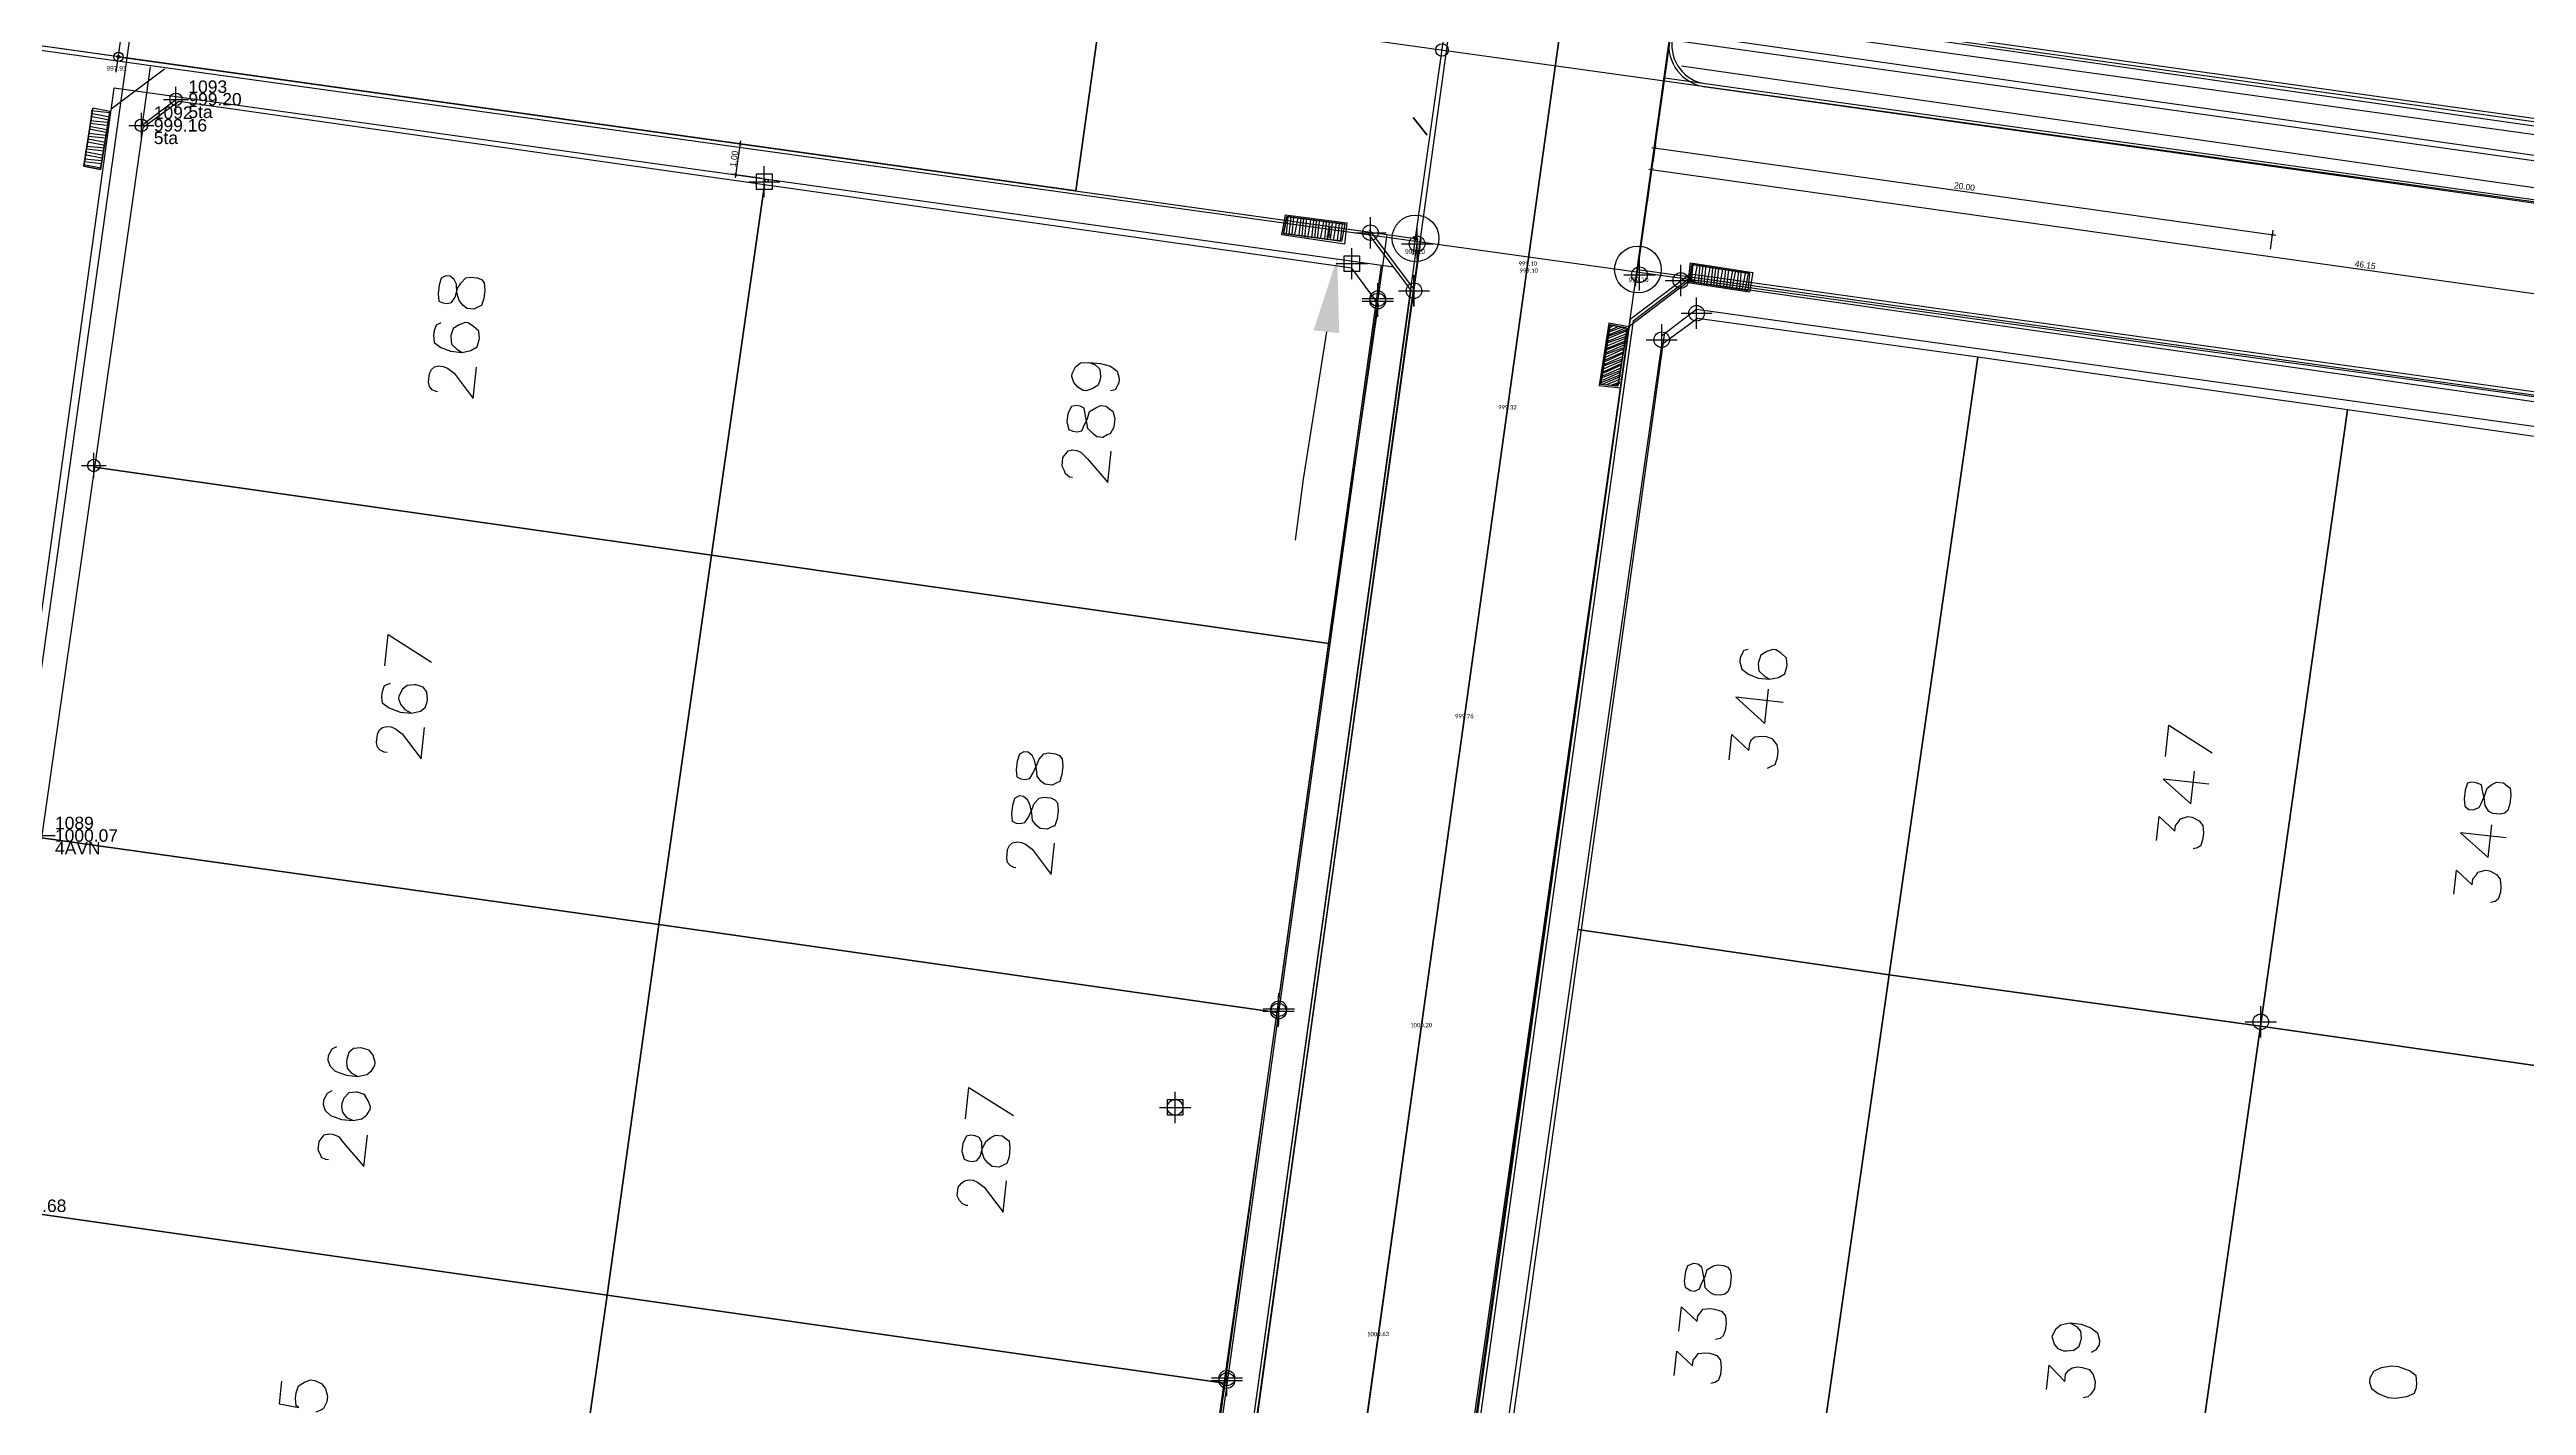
# Model space of a CAD drawing. Header units: metres. Extents: x -977055 to 805873, y -1033982 to 242021.
# Drawn here: x 1009.3 to 1088.8, y 980.5 to 1024 of the extents above; entities that cross this region are included whole.
import ezdxf

# ---------------------------------------------------------------- set-up
doc = ezdxf.new("R2010")
doc.units = ezdxf.units.M
doc.header["$PDMODE"] = 32
doc.header["$PDSIZE"] = 1.5
for name, color, linetype in [('12-CONDICIONES EXISTENTES', 2, 'Continuous'), ('5ta avenida', 10, 'Continuous'), ('C-ROAD', 7, 'Continuous'), ('C-ROAD-CNTR-N', 92, 'Continuous'), ('C-ROAD-PROF-TEXT', 11, 'Continuous'), ('NIVEL BORDILLO', 6, 'Continuous'), ('PUNTOS V', 4, 'Continuous'), ('V-NODE', 1, 'Continuous')]:
    doc.layers.add(name, color=color, linetype=linetype)
for name, color, linetype, true_color in [('PDF2_area escolar', 7, 'Continuous', 0x989898), ('PDF_Geometry', 7, 'Continuous', 0x797979), ('PDF_Solid Fills', 7, 'Continuous', 0x797979)]:
    doc.layers.add(name, color=color, linetype=linetype, true_color=true_color)
doc.layers.get('PDF2_area escolar').off()
doc.styles.add('CITY2', font='stylu.ttf', dxfattribs={"height": 0.2})
doc.styles.add('MtXpl_Calibri', font='calibri.ttf')
doc.styles.get("Standard").update_dxf_attribs({"font": 'arial.ttf'})
doc.dimstyles.new('COTAS2', dxfattribs={"dimtxt": 0.02, "dimasz": 0.1, "dimexe": 0.15, "dimexo": 0.08, "dimgap": 0.05, "dimtad": 1, "dimzin": 0, "dimdsep": 46, "dimtxsty": 'CITY2', "dimblk": 'ARCHTICK', "dimcen": 1, "dimdle": 0.1, "dimclrd": 1, "dimclre": 1, "dimclrt": 2, "dimadec": 0, "dimazin": 0, "dimtfac": 1, "dimtofl": 0, "dimtmove": 0, "dimatfit": 3, "dimldrblk": 'ARCHTICK', "dimfxl": 0.18, "dimtolj": 1, "dimtzin": 0, "dimarcsym": 0})

# ---------------------------------------------------------------- blocks, each defined once
blk = doc.blocks.new('*U2498')
at = {"color": 0, "linetype": 'ByBlock', "lineweight": -2, "transparency": 16777216}
for p, q in [((-1, 0), (1, 0)), ((0, -1), (0, 1))]:
    blk.add_line(p, q, dxfattribs=at)
blk.add_lwpolyline([(-0.5, -0.5), (-0.5, 0.5), (0.5, 0.5), (0.5, -0.5)], close=True, dxfattribs=at)
blk = doc.blocks.new('*U2816', base_point=(1032.254, 1019.716, 999.424))
at = {"layer": 'V-NODE', "color": 130, "lineweight": -2, "xscale": 0.5, "yscale": 0.5, "zscale": 0.5}
blk.add_blockref('*U2498', (1032.254, 1019.716, 999.424), dxfattribs=at)
blk = doc.blocks.new('*U2822', base_point=(1051.094, 1017.091, 999.8))
at = {"layer": 'V-NODE', "color": 130, "lineweight": -2, "xscale": 0.5, "yscale": 0.5, "zscale": 0.5}
blk.add_blockref('*U2498', (1051.094, 1017.091, 999.8), dxfattribs=at)
blk = doc.blocks.new('base')
at = {"layer": 'PDF_Geometry', "lineweight": 25, "extrusion": (-0.000787417, 0.063364, 0.99799), "elevation": 0.026}
for points in [[(-314.355, -197.288), (-299.601, -195.681), (-292.744, -194.188), (-282.663, -192.111), (-274.476, -190.361), (-258.037, -185.154), (-248.029, -180.61), (-240.539, -177.71), (-228.643, -174.042), (-222.733, -172.714), (-217.384, -171.04), (-209.935, -169.248), (-202.16, -164.759), (-196.196, -160.284), (-195.073, -159.817), (-178.095, -157.457), (-154.298, -156.614), (-136.667, -154.611), (-124.436, -153.164), (-118.066, -151.474), (-100.79, -146.646), (-80.955, -140.967), (-73.385, -139.328), (-61.694, -135.822), (-40.504, -131.604), (-37.727, -130.872), (-17.661, -129.441), (1.311, -127.461), (21.092, -124.929), (41.006, -122.83), (47.376, -123.458), (63.592, -123.186), (81.402, -124.312), (85.639, -96.072), (88.705, -66.393), (92.811, -40.781), (97.16, -22.386), (100.596, -1.562), (102.483, 8.32), (109.691, 37.361), (117.528, 76.62), (126.217, 115.638), (131.513, 149.592), (134.682, 173.973), (136.916, 195.591), (139.956, 229.678), (141.558, 250.676), (142.614, 271.37), (143.252, 283.21), (147.066, 312.938), (152.58, 355.631), (153.554, 396.042), (150.869, 418.02), (151.777, 438.639), (150.959, 458.028), (151.777, 438.639), (150.869, 418.02), (153.554, 396.042), (152.58, 355.631), (147.066, 312.938), (143.252, 283.21), (142.614, 271.37), (141.558, 250.676), (139.956, 229.678), (136.916, 195.591), (134.682, 173.973), (131.513, 149.592), (126.217, 115.638), (117.528, 76.62), (109.691, 37.361), (102.483, 8.32), (100.596, -1.562), (97.16, -22.386), (92.811, -40.781), (88.705, -66.393), (85.639, -96.072), (81.402, -124.312), (63.592, -123.186), (47.376, -123.458), (41.006, -122.83), (21.092, -124.929), (1.311, -127.461), (-17.661, -129.441), (-37.727, -130.872), (-40.504, -131.604), (-61.694, -135.822), (-73.385, -139.328), (-80.955, -140.967), (-100.79, -146.646), (-118.066, -151.474), (-124.436, -153.164), (-136.667, -154.611), (-154.298, -156.614), (-178.095, -157.457), (-195.073, -159.817), (-196.196, -160.284), (-202.16, -164.759), (-209.935, -169.248), (-217.384, -171.04), (-222.733, -172.714), (-228.643, -174.042), (-240.539, -177.71), (-248.029, -180.61), (-258.037, -185.154), (-274.476, -190.361), (-282.663, -192.111), (-292.744, -194.188), (-299.601, -195.681), (-314.355, -197.288), (-312.178, -178.446), (-309.146, -157.898), (-306.876, -132.899), (-305.823, -118.002), (-298.643, -78.802), (-291.055, -45.077), (-282.252, -15.116), (-275.645, 10.473), (-270.319, 33.898), (-263.825, 63.164), (-258.15, 86.408), (-284.424, 123.888)], [(-231.879, 2.325), (-179.17, -5.88)], [(-179.003, -4.88), (-231.712, 3.325)], [(-128.59, -4.044), (-128.272, -2.181), (-127.729, -2.293), (-128.047, -4.156)], [(-128.522, -3.867), (-127.979, -3.979)], [(-128.584, -3.999), (-127.99, -4.07)], [(-128.439, -3.181), (-127.891, -3.248)], [(-128.45, -3.273), (-127.902, -3.339)], [(-128.461, -3.364), (-127.918, -3.476)], [(-128.472, -3.456), (-127.929, -3.567)], [(-128.489, -3.593), (-127.94, -3.659)], [(-128.5, -3.684), (-127.951, -3.75)], [(-128.511, -3.776), (-127.968, -3.887)], [(-128.294, -2.364), (-127.746, -2.43)], [(-128.305, -2.456), (-127.757, -2.522)], [(-128.316, -2.547), (-127.774, -2.659)], [(-128.373, -2.633), (-127.785, -2.75)], [(-128.39, -2.77), (-127.841, -2.836)], [(-128.401, -2.861), (-127.852, -2.928)], [(-128.412, -2.953), (-127.869, -3.065)], [(-128.423, -3.044), (-127.88, -3.156)], [(-128.278, -2.227), (-127.735, -2.339)], [(-168.046, 0.617), (-166.178, 0.345), (-166.289, -0.198), (-168.158, 0.074)], [(-166.269, 0.356), (-166.335, -0.192)], [(-166.361, 0.367), (-166.427, -0.181)], [(-166.452, 0.378), (-166.518, -0.17)], [(-166.543, 0.389), (-166.655, -0.154)], [(-166.68, 0.406), (-166.747, -0.143)], [(-166.772, 0.417), (-166.838, -0.132)], [(-166.858, 0.473), (-166.929, -0.121)], [(-166.949, 0.484), (-167.061, -0.059)], [(-167.086, 0.501), (-167.152, -0.048)], [(-167.178, 0.512), (-167.244, -0.037)], [(-167.269, 0.523), (-167.335, -0.026)], [(-167.361, 0.534), (-167.472, -0.009)], [(-167.498, 0.551), (-167.564, 0.002)], [(-167.589, 0.562), (-167.655, 0.013)], [(-167.681, 0.573), (-167.747, 0.024)], [(-167.772, 0.584), (-167.884, 0.041)], [(-167.909, 0.6), (-167.975, 0.052)], [(-168, 0.611), (-168.067, 0.063)], [(-267.999, 16.971), (-268.131, 15.874), (-179.142, 2.046), (-177.207, 3.482), (-171.285, 41.86)], [(-181.051, 2.369), (-179.188, 2.052), (-179.254, 1.503), (-181.117, 1.82)], [(-179.234, 2.057), (-179.3, 1.509)], [(-179.325, 2.068), (-179.437, 1.525)], [(-179.462, 2.085), (-179.528, 1.536)], [(-179.553, 2.096), (-179.62, 1.547)], [(-179.639, 2.152), (-179.711, 1.558)], [(-179.731, 2.163), (-179.843, 1.62)], [(-179.868, 2.18), (-179.934, 1.631)], [(-179.959, 2.191), (-180.025, 1.642)], [(-180.051, 2.202), (-180.117, 1.654)], [(-180.142, 2.213), (-180.254, 1.67)], [(-180.279, 2.23), (-180.345, 1.681)], [(-180.371, 2.241), (-180.437, 1.692)], [(-180.462, 2.252), (-180.574, 1.709)], [(-180.554, 2.263), (-180.665, 1.72)], [(-180.691, 2.279), (-180.757, 1.731)], [(-180.782, 2.29), (-180.848, 1.742)], [(-180.873, 2.301), (-180.985, 1.758)], [(-180.959, 2.358), (-181.077, 1.769)], [(-139.116, 2.881), (-138.968, 2.956), (-138.9, 3.133), (-138.884, 3.27), (-138.902, 3.505), (-139.114, 3.669), (-139.423, 3.799), (-139.789, 3.843), (-140.074, 3.785), (-140.273, 3.67), (-140.346, 3.447), (-140.352, 3.401), (-140.334, 3.167), (-140.167, 3.008), (-139.996, 2.894), (-139.904, 2.883), (-139.71, 2.953), (-139.511, 3.068), (-139.438, 3.291), (-139.432, 3.337), (-139.45, 3.571), (-139.617, 3.73), (-139.789, 3.843)], [(-167.511, 3.52), (-166.71, 8.246), (-166.427, 10.206)], [(-176.839, 5.386), (-177.156, 3.523), (-176.613, 3.411), (-176.29, 5.319)], [(-177.123, 3.797), (-176.495, 3.999)], [(-177.134, 3.705), (-176.501, 3.954)], [(-177.145, 3.614), (-176.512, 3.862)], [(-177.15, 3.568), (-176.569, 3.776)], [(-177.11, 3.517), (-176.574, 3.731)], [(-176.973, 3.501), (-176.585, 3.639)], [(-176.836, 3.484), (-176.591, 3.594)], [(-176.75, 3.427), (-176.602, 3.502)], [(-176.613, 3.411), (-176.613, 3.411)], [(-176.983, 4.568), (-176.396, 4.822)], [(-176.989, 4.523), (-176.407, 4.731)], [(-177, 4.431), (-176.413, 4.685)], [(-177.011, 4.34), (-176.424, 4.594)], [(-177.016, 4.294), (-176.429, 4.548)], [(-177.027, 4.203), (-176.44, 4.457)], [(-177.033, 4.157), (-176.451, 4.365)], [(-177.044, 4.066), (-176.457, 4.319)], [(-177.101, 3.98), (-176.468, 4.228)], [(-177.106, 3.934), (-176.473, 4.182)], [(-177.117, 3.843), (-176.484, 4.091)], [(-138.989, 5.092), (-138.943, 5.086), (-138.812, 5.024), (-138.731, 4.921), (-138.702, 4.779), (-138.735, 4.505), (-138.797, 4.373), (-138.9, 4.293), (-139.042, 4.263), (-139.179, 4.28), (-139.311, 4.342), (-139.523, 4.507), (-140.121, 5.321), (-140.242, 4.315)], [(-159.892, 4.41), (-160.069, 4.478), (-160.235, 4.637), (-160.253, 4.871), (-160.242, 4.963), (-160.175, 5.14), (-159.975, 5.255), (-159.781, 5.324), (-159.69, 5.313), (-159.518, 5.2), (-159.398, 5.046), (-159.328, 4.853), (-159.339, 4.761), (-159.458, 4.544), (-159.612, 4.423), (-159.892, 4.41), (-160.257, 4.454), (-160.572, 4.539), (-160.784, 4.703), (-160.848, 4.943), (-160.831, 5.08), (-160.712, 5.297), (-160.569, 5.327)], [(-176.928, 5.025), (-176.296, 5.274)], [(-176.923, 5.071), (-176.336, 5.325)], [(-176.939, 4.934), (-176.352, 5.188)], [(-176.945, 4.888), (-176.363, 5.096)], [(-176.956, 4.797), (-176.369, 5.051)], [(-176.967, 4.705), (-176.38, 4.959)], [(-176.972, 4.66), (-176.385, 4.914)], [(-176.912, 5.163), (-176.473, 5.342)], [(-176.901, 5.254), (-176.61, 5.358)], [(-176.895, 5.3), (-176.701, 5.369)], [(-176.839, 5.386), (-176.839, 5.386)], [(-159.308, 8.096), (-159.217, 8.085), (-159.091, 7.977), (-159.056, 7.88), (-158.981, 7.732), (-159.014, 7.458), (-159.122, 7.332), (-159.179, 7.246), (-159.322, 7.217), (-159.459, 7.233), (-159.59, 7.295), (-159.797, 7.506), (-160.446, 8.279), (-160.567, 7.274)], [(-137.189, 13.871), (-137.31, 12.865), (-138.685, 13.773)], [(-180.914, 13.899), (-180.771, 13.928), (-180.652, 14.145), (-180.636, 14.283), (-180.699, 14.522), (-180.912, 14.687), (-181.22, 14.817), (-181.586, 14.861), (-181.871, 14.802), (-182.071, 14.687), (-182.144, 14.464), (-182.149, 14.419), (-182.131, 14.185), (-181.965, 14.025), (-181.793, 13.912), (-181.702, 13.901), (-181.508, 13.97), (-181.309, 14.085), (-181.235, 14.308), (-181.23, 14.354), (-181.248, 14.588), (-181.414, 14.747), (-181.586, 14.861)], [(-137.352, 14.447), (-137.158, 14.516), (-137.085, 14.739), (-137.068, 14.876), (-137.092, 15.065), (-137.304, 15.229), (-137.658, 15.365), (-138.024, 15.409), (-138.309, 15.35), (-138.463, 15.23), (-138.531, 15.053), (-138.542, 14.961), (-138.524, 14.727), (-138.403, 14.573), (-138.18, 14.5), (-138.134, 14.495), (-137.9, 14.513), (-137.747, 14.633), (-137.628, 14.851), (-137.617, 14.942), (-137.686, 15.136), (-137.807, 15.29), (-138.024, 15.409)], [(-182.006, 15.607), (-180.498, 15.425), (-181.415, 16.278), (-181.548, 15.181)], [(-137.225, 16.657), (-137.133, 16.646), (-137.002, 16.584), (-136.921, 16.482), (-136.892, 16.339), (-136.925, 16.065), (-136.987, 15.933), (-137.09, 15.853), (-137.232, 15.823), (-137.369, 15.84), (-137.501, 15.902), (-137.713, 16.067), (-138.311, 16.881), (-138.432, 15.875)], [(-194.252, 17.5), (-194.373, 16.494), (-195.748, 17.402)], [(-180.256, 17.436), (-180.355, 16.614), (-180.894, 17.142), (-180.921, 16.914), (-180.984, 16.782), (-181.086, 16.702), (-181.32, 16.684), (-181.457, 16.7), (-181.635, 16.768), (-181.795, 16.973), (-181.819, 17.161), (-181.792, 17.39), (-181.718, 17.613), (-181.621, 17.647), (-181.473, 17.722)], [(-195.627, 18.407), (-194.164, 18.231), (-195.041, 19.032), (-195.168, 17.981)], [(-193.927, 20.196), (-194.021, 19.419), (-194.52, 19.897), (-194.542, 19.714), (-194.65, 19.588), (-194.706, 19.502), (-194.946, 19.438), (-195.083, 19.455), (-195.301, 19.574), (-195.421, 19.727), (-195.439, 19.961), (-195.417, 20.144), (-195.344, 20.367), (-195.242, 20.448), (-195.099, 20.477)], [(-205.143, 20.249), (-203.68, 20.073), (-204.557, 20.874), (-204.684, 19.823)], [(-157.337, 20.611), (-157.291, 20.605), (-157.16, 20.543), (-157.079, 20.44), (-157.05, 20.298), (-157.083, 20.024), (-157.145, 19.892), (-157.248, 19.812), (-157.39, 19.782), (-157.527, 19.799), (-157.659, 19.861), (-157.871, 20.026), (-158.469, 20.84), (-158.59, 19.834)], [(-203.443, 22.038), (-203.537, 21.261), (-204.036, 21.739), (-204.058, 21.556), (-204.166, 21.43), (-204.222, 21.344), (-204.462, 21.28), (-204.599, 21.297), (-204.817, 21.416), (-204.937, 21.569), (-204.955, 21.803), (-204.933, 21.986), (-204.86, 22.209), (-204.758, 22.29), (-204.615, 22.319)], [(-135.485, 26.093), (-135.337, 26.168), (-135.218, 26.385), (-135.201, 26.522), (-135.271, 26.716), (-135.437, 26.875), (-135.792, 27.011), (-136.157, 27.055), (-136.443, 26.996), (-136.596, 26.876), (-136.71, 26.704), (-136.721, 26.613), (-136.657, 26.373), (-136.536, 26.219), (-136.313, 26.146), (-136.267, 26.141), (-136.033, 26.159), (-135.88, 26.279), (-135.807, 26.503), (-135.796, 26.594), (-135.819, 26.782), (-135.94, 26.936), (-136.157, 27.055)], [(-135.314, 27.51), (-135.166, 27.585), (-135.047, 27.802), (-135.031, 27.939), (-135.1, 28.133), (-135.266, 28.292), (-135.621, 28.428), (-135.987, 28.472), (-136.272, 28.413), (-136.426, 28.293), (-136.539, 28.121), (-136.55, 28.03), (-136.481, 27.836), (-136.365, 27.636), (-136.142, 27.563), (-136.097, 27.558), (-135.863, 27.576), (-135.704, 27.742), (-135.636, 27.919), (-135.625, 28.011), (-135.648, 28.199), (-135.769, 28.353), (-135.987, 28.472)], [(-155.625, 28.658), (-155.747, 27.653), (-157.167, 28.566)], [(-135.187, 29.72), (-135.096, 29.709), (-134.964, 29.647), (-134.929, 29.55), (-134.854, 29.402), (-134.887, 29.128), (-134.995, 29.002), (-135.052, 28.916), (-135.195, 28.886), (-135.332, 28.903), (-135.509, 28.971), (-135.67, 29.176), (-136.319, 29.949), (-136.44, 28.944)], [(-155.661, 31.445), (-155.615, 31.439), (-155.483, 31.377), (-155.403, 31.275), (-155.328, 31.127), (-155.361, 30.852), (-155.469, 30.726), (-155.571, 30.646), (-155.714, 30.617), (-155.851, 30.633), (-155.983, 30.695), (-156.195, 30.86), (-156.792, 31.674), (-156.913, 30.668)], [(-178.419, 35.763), (-178.512, 34.986), (-179.011, 35.464), (-179.033, 35.281), (-179.141, 35.155), (-179.198, 35.069), (-179.432, 35.051), (-179.569, 35.067), (-179.792, 35.141), (-179.913, 35.294), (-179.931, 35.528), (-179.903, 35.757), (-179.836, 35.934), (-179.733, 36.015), (-179.59, 36.044)], [(-190.952, 35.65), (-191.17, 35.769), (-191.29, 35.923), (-191.309, 36.157), (-191.303, 36.203), (-191.23, 36.426), (-191.076, 36.546), (-190.842, 36.565), (-190.751, 36.554), (-190.573, 36.486), (-190.453, 36.332), (-190.389, 36.093), (-190.394, 36.047), (-190.513, 35.829), (-190.667, 35.709), (-190.952, 35.65), (-191.318, 35.695), (-191.627, 35.824), (-191.839, 35.989), (-191.903, 36.229), (-191.886, 36.366), (-191.773, 36.538), (-191.625, 36.613)], [(-178.248, 37.18), (-178.341, 36.403), (-178.84, 36.881), (-178.862, 36.698), (-178.97, 36.572), (-179.027, 36.486), (-179.261, 36.468), (-179.398, 36.484), (-179.621, 36.558), (-179.742, 36.711), (-179.76, 36.945), (-179.733, 37.174), (-179.665, 37.351), (-179.562, 37.431), (-179.42, 37.461)], [(-190.185, 37.784), (-190.279, 37.007), (-190.772, 37.53), (-190.8, 37.301), (-190.908, 37.175), (-191.01, 37.095), (-191.199, 37.071), (-191.336, 37.088), (-191.559, 37.161), (-191.679, 37.315), (-191.743, 37.554), (-191.716, 37.783), (-191.602, 37.955), (-191.5, 38.035), (-191.357, 38.064)], [(-133.591, 36.808), (-133.503, 37.54), (-134.137, 37.662), (-134.052, 37.606), (-134.033, 37.372), (-134.055, 37.189), (-134.129, 36.966), (-134.328, 36.851), (-134.522, 36.781), (-134.659, 36.798), (-134.876, 36.917), (-134.997, 37.07), (-135.061, 37.31), (-135.039, 37.493), (-134.92, 37.71), (-134.869, 37.75), (-134.675, 37.82)]]:
    blk.add_lwpolyline(points, dxfattribs=at)
for points in [[(-127.729, -2.293), (-128.272, -2.181), (-128.59, -4.044), (-128.047, -4.156)], [(-147.71, 10.455), (-149.558, -1.425), (-130.804, -4.334), (-129.637, -3.501), (-127.955, 7.379)], [(-167.464, 13.53), (-169.192, 2.656), (-168.358, 1.489), (-149.558, -1.425), (-147.71, 10.455)], [(-168.127, 0.719), (-166.126, 0.385), (-166.249, -0.249), (-168.209, 0.033)], [(-166.289, -0.198), (-166.178, 0.345), (-168.046, 0.617), (-168.158, 0.074)], [(-139.043, 1.945), (-139.062, 2.179), (-139.193, 2.241), (-139.33, 2.258), (-139.473, 2.229), (-139.586, 2.057), (-139.665, 1.788), (-139.779, 1.616), (-139.938, 1.45), (-140.08, 1.421), (-140.309, 1.448), (-140.441, 1.51), (-140.521, 1.613), (-140.539, 1.847), (-140.506, 2.121), (-140.433, 2.344), (-140.336, 2.379), (-140.188, 2.454), (-139.959, 2.426), (-139.833, 2.318), (-139.713, 2.165), (-139.649, 1.925), (-139.636, 1.645), (-139.561, 1.497), (-139.435, 1.389), (-139.298, 1.373), (-139.15, 1.448), (-139.076, 1.671)], [(-181.091, 2.42), (-179.137, 2.092), (-179.214, 1.452), (-181.214, 1.786)], [(-179.254, 1.503), (-179.188, 2.052), (-181.051, 2.369), (-181.117, 1.82)], [(-188.387, 4.597), (-179.416, 3.238), (-178.249, 4.072), (-175.34, 22.826), (-185.306, 24.398)], [(-176.924, 5.442), (-177.207, 3.482), (-176.573, 3.36), (-176.239, 5.36)], [(-176.613, 3.411), (-177.156, 3.523), (-176.839, 5.386), (-176.29, 5.319)], [(-185.306, 24.398), (-197.192, 26.201), (-200.222, 6.441), (-188.387, 4.597)], [(-159.152, 6.315), (-159.216, 6.555), (-159.347, 6.617), (-159.485, 6.633), (-159.627, 6.604), (-159.689, 6.473), (-159.814, 6.209), (-159.887, 5.986), (-160.087, 5.871), (-160.235, 5.796), (-160.417, 5.818), (-160.544, 5.926), (-160.629, 5.983), (-160.693, 6.223), (-160.66, 6.497), (-160.541, 6.714), (-160.444, 6.749), (-160.296, 6.824), (-160.113, 6.802), (-159.987, 6.694), (-159.821, 6.535), (-159.797, 6.347), (-159.739, 6.061), (-159.715, 5.873), (-159.584, 5.811), (-159.447, 5.794), (-159.304, 5.823), (-159.185, 6.041)], [(-197.192, 26.201), (-209.026, 28.044), (-212.102, 8.289), (-200.222, 6.441)], [(-145.867, 22.289), (-147.71, 10.455), (-127.955, 7.379), (-126.107, 19.259)], [(-165.667, 25.37), (-167.464, 13.53), (-147.71, 10.455), (-145.867, 22.289)], [(-157.391, 17.464), (-157.41, 17.698), (-157.541, 17.76), (-157.678, 17.777), (-157.821, 17.748), (-157.934, 17.576), (-158.059, 17.313), (-158.127, 17.135), (-158.286, 16.969), (-158.428, 16.94), (-158.657, 16.967), (-158.789, 17.029), (-158.869, 17.132), (-158.887, 17.366), (-158.854, 17.64), (-158.781, 17.863), (-158.684, 17.898), (-158.536, 17.973), (-158.307, 17.945), (-158.181, 17.837), (-158.061, 17.684), (-158.042, 17.45), (-157.984, 17.164), (-157.909, 17.016), (-157.783, 16.908), (-157.646, 16.892), (-157.498, 16.967), (-157.424, 17.19)], [(-203.812, 18.976), (-203.83, 19.21), (-203.956, 19.318), (-204.093, 19.335), (-204.287, 19.265), (-204.35, 19.134), (-204.474, 18.87), (-204.547, 18.647), (-204.701, 18.527), (-204.849, 18.452), (-205.078, 18.479), (-205.204, 18.587), (-205.29, 18.644), (-205.308, 18.878), (-205.275, 19.152), (-205.201, 19.375), (-205.099, 19.456), (-204.956, 19.485), (-204.728, 19.457), (-204.596, 19.395), (-204.481, 19.196), (-204.457, 19.007), (-204.399, 18.722), (-204.375, 18.534), (-204.198, 18.466), (-204.061, 18.45), (-203.918, 18.479), (-203.845, 18.702)], [(-157.221, 18.881), (-157.239, 19.115), (-157.371, 19.177), (-157.508, 19.194), (-157.65, 19.164), (-157.764, 18.993), (-157.888, 18.729), (-157.956, 18.552), (-158.115, 18.386), (-158.258, 18.357), (-158.486, 18.384), (-158.618, 18.446), (-158.698, 18.549), (-158.716, 18.783), (-158.683, 19.057), (-158.61, 19.28), (-158.513, 19.315), (-158.365, 19.39), (-158.137, 19.362), (-158.01, 19.254), (-157.89, 19.101), (-157.872, 18.867), (-157.813, 18.581), (-157.738, 18.433), (-157.612, 18.325), (-157.475, 18.309), (-157.327, 18.384), (-157.254, 18.607)], [(-144.064, 34.175), (-145.867, 22.289), (-126.107, 19.259), (-124.263, 31.094)], [(-163.818, 37.25), (-165.667, 25.37), (-145.867, 22.289), (-144.064, 34.175)], [(-185.306, 24.398), (-175.34, 22.826), (-172.426, 41.626), (-173.265, 42.747), (-182.231, 44.152)], [(-182.231, 44.152), (-194.111, 46.001), (-197.192, 26.201), (-185.306, 24.398)], [(-194.111, 46.001), (-205.95, 47.798), (-209.026, 28.044), (-197.192, 26.201)], [(-155.499, 29.71), (-155.563, 29.949), (-155.694, 30.011), (-155.831, 30.028), (-155.974, 29.999), (-156.082, 29.873), (-156.161, 29.604), (-156.28, 29.386), (-156.433, 29.266), (-156.581, 29.191), (-156.81, 29.218), (-156.936, 29.326), (-157.022, 29.383), (-157.04, 29.617), (-157.007, 29.891), (-156.934, 30.114), (-156.837, 30.149), (-156.689, 30.224), (-156.46, 30.197), (-156.334, 30.089), (-156.214, 29.935), (-156.144, 29.741), (-156.137, 29.416), (-156.062, 29.267), (-155.93, 29.205), (-155.793, 29.189), (-155.651, 29.218), (-155.532, 29.435)], [(-142.221, 46.009), (-144.064, 34.175), (-124.263, 31.094), (-122.415, 42.974)], [(-178.611, 34.164), (-178.635, 34.352), (-178.807, 34.465), (-178.944, 34.482), (-179.092, 34.407), (-179.154, 34.275), (-179.279, 34.012), (-179.352, 33.789), (-179.551, 33.674), (-179.694, 33.645), (-179.877, 33.667), (-180.008, 33.729), (-180.089, 33.832), (-180.113, 34.02), (-180.074, 34.34), (-180.006, 34.517), (-179.904, 34.598), (-179.761, 34.627), (-179.578, 34.605), (-179.447, 34.543), (-179.28, 34.383), (-179.262, 34.149), (-179.204, 33.864), (-179.175, 33.721), (-179.049, 33.614), (-178.911, 33.597), (-178.718, 33.666), (-178.65, 33.844)], [(-161.975, 49.085), (-163.818, 37.25), (-144.064, 34.175), (-142.221, 46.009)], [(-200.538, 37.686), (-200.607, 37.88), (-200.819, 38.045), (-201.128, 38.175), (-201.357, 38.202), (-201.733, 38.155), (-201.978, 38.045), (-202.046, 37.868), (-202.063, 37.731), (-202.044, 37.497), (-201.832, 37.332), (-201.478, 37.197), (-201.249, 37.169), (-200.918, 37.222), (-200.673, 37.332), (-200.554, 37.549)]]:
    blk.add_lwpolyline(points, close=True, dxfattribs=at)
at = {"layer": 'PDF_Geometry', "color": 3, "lineweight": 40, "extrusion": (-0.000787417, 0.063364, 0.99799), "elevation": 0.026}
blk.add_lwpolyline([(-170.818, -2.759), (-170.376, -3.323)], dxfattribs=at)
blk = doc.blocks.new('*U4025')
at = {"color": 0, "linetype": 'ByBlock', "lineweight": -2, "transparency": 16777216}
for p, q in [((-1, 0), (1, 0)), ((0, -1), (0, 1))]:
    blk.add_line(p, q, dxfattribs=at)
blk = doc.blocks.new('*U4097', base_point=(1047.086, 981.283, 1001.223))
at = {"layer": 'V-NODE', "color": 5, "lineweight": -2, "xscale": 0.5, "yscale": 0.5, "zscale": 0.5}
blk.add_blockref('*U4025', (1047.086, 981.283, 1001.223), dxfattribs=at)
blk = doc.blocks.new('*U4100', base_point=(1048.743, 993.129, 1000.642))
at = {"layer": 'V-NODE', "color": 5, "lineweight": -2, "xscale": 0.5, "yscale": 0.5, "zscale": 0.5}
blk.add_blockref('*U4025', (1048.743, 993.129, 1000.642), dxfattribs=at)
blk = doc.blocks.new('*U4103', base_point=(1051.927, 1015.888, 999.802))
at = {"layer": 'V-NODE', "color": 5, "lineweight": -2, "xscale": 0.5, "yscale": 0.5, "zscale": 0.5}
blk.add_blockref('*U4025', (1051.927, 1015.888, 999.802), dxfattribs=at)
blk = doc.blocks.new('*U4106', base_point=(1053.088, 1016.221, 999.806))
at = {"layer": 'V-NODE', "color": 5, "lineweight": -2, "xscale": 0.5, "yscale": 0.5, "zscale": 0.5}
blk.add_blockref('*U4025', (1053.088, 1016.221, 999.806), dxfattribs=at)
blk = doc.blocks.new('*U4109', base_point=(1051.689, 1018.082, 999.743))
at = {"layer": 'V-NODE', "color": 5, "lineweight": -2, "xscale": 0.5, "yscale": 0.5, "zscale": 0.5}
blk.add_blockref('*U4025', (1051.689, 1018.082, 999.743), dxfattribs=at)
blk = doc.blocks.new('*U4777')
at = {"color": 0, "linetype": 'ByBlock', "lineweight": -2, "transparency": 16777216}
for p, q in [((-1, 0), (1, 0)), ((0, -1), (0, 1))]:
    blk.add_line(p, q, dxfattribs=at)
blk.add_lwpolyline([(-0.5, -0.5), (-0.5, 0.5), (0.5, 0.5), (0.5, -0.5)], close=True, dxfattribs=at)
blk.add_circle((0, 0), 0.5, dxfattribs=at)
blk = doc.blocks.new('*U4786', base_point=(1045.429, 990.038, 1000.808))
at = {"layer": 'V-NODE', "color": 3, "lineweight": -2, "xscale": 0.5, "yscale": 0.5, "zscale": 0.5}
blk.add_blockref('*U4777', (1045.429, 990.038, 1000.808), dxfattribs=at)
blk = doc.blocks.new('*U4789', base_point=(1045.428, 990.038, 1000.808))
at = {"layer": 'V-NODE', "color": 3, "lineweight": -2, "xscale": 0.5, "yscale": 0.5, "zscale": 0.5}
blk.add_blockref('*U4777', (1045.428, 990.038, 1000.808), dxfattribs=at)
blk = doc.blocks.new('*U4832')
at = {"color": 0, "linetype": 'ByBlock', "lineweight": -2, "transparency": 16777216}
for p, q in [((-1, 0), (1, 0)), ((0, -1), (0, 1))]:
    blk.add_line(p, q, dxfattribs=at)
blk.add_circle((0, 0), 0.5, dxfattribs=at)
blk = doc.blocks.new('*U4847', base_point=(1047.09, 981.365, 1001.246))
at = {"layer": 'V-NODE', "color": 2, "lineweight": -2, "xscale": 0.5, "yscale": 0.5, "zscale": 0.5}
blk.add_blockref('*U4832', (1047.09, 981.365, 1001.246), dxfattribs=at)
blk = doc.blocks.new('*U4850', base_point=(1048.751, 993.205, 1000.664))
at = {"layer": 'V-NODE', "color": 2, "lineweight": -2, "xscale": 0.5, "yscale": 0.5, "zscale": 0.5}
blk.add_blockref('*U4832', (1048.751, 993.205, 1000.664), dxfattribs=at)
blk = doc.blocks.new('*U4853', base_point=(1051.927, 1015.968, 999.81))
at = {"layer": 'V-NODE', "color": 2, "lineweight": -2, "xscale": 0.5, "yscale": 0.5, "zscale": 0.5}
blk.add_blockref('*U4832', (1051.927, 1015.968, 999.81), dxfattribs=at)
blk = doc.blocks.new('*U4939')
at = {"color": 0, "linetype": 'ByBlock', "lineweight": -2, "transparency": 16777216}
for p, q in [((-1, 0), (1, 0)), ((0, -1), (0, 1))]:
    blk.add_line(p, q, dxfattribs=at)
blk.add_circle((0, 0), 0.5, dxfattribs=at)
blk = doc.blocks.new('*U5252')
at = {"layer": 'C-ROAD-CNTR-N', "color": 92, "linetype": 'Continuous', "lineweight": -3}
blk.add_line((1035.324, 863.717), (1074.019, 1140.909), dxfattribs=at)
blk = doc.blocks.new('_ArchTick')
at = {"color": 0, "linetype": 'ByBlock', "const_width": 0.15}
blk.add_lwpolyline([(-0.5, -0.5), (0.5, 0.5)], dxfattribs=at)
blk = doc.blocks.new('*D5299')
at = {"color": 1, "lineweight": -2, "transparency": 16777216}
blk.add_line((1060.718, 1020.814), (1080.721, 1018.001), dxfattribs=at)
at = {"color": 1, "linetype": 'Continuous', "lineweight": -2, "transparency": 16777216}
for p, q in [((1060.753, 1020.341), (1060.838, 1020.949)), ((1080.558, 1017.555), (1080.643, 1018.163))]:
    blk.add_line(p, q, dxfattribs=at)
at = {"layer": 'Defpoints', "color": 0, "transparency": 16777216}
for p in [(1060.741, 1020.261, 2001.659), (1080.622, 1018.015), (1080.546, 1017.476, 2001.659)]:
    blk.add_point(p, dxfattribs=at)
at = {"color": 1, "lineweight": -2, "transparency": 16777216, "xscale": 0.1, "yscale": 0.1, "zscale": 0.1}
for p, rotation in [((1060.817, 1020.8), 171.994563401865), ((1080.622, 1018.015), 351.994563401865)]:
    blk.add_blockref('_ArchTick', p, dxfattribs=dict(at, rotation=rotation))
at = {"color": 2, "transparency": 16777216, "insert": (1070.741, 1019.56), "char_height": 0.2, "attachment_point": 5, "rotation": 351.99456, "style": 'CITY2'}
blk.add_mtext('\\A1;20.00', dxfattribs=at)
blk = doc.blocks.new('*D5300')
at = {"color": 1, "linetype": 'Continuous', "lineweight": -2, "transparency": 16777216}
for p, q in [((1060.572, 1019.058), (1060.741, 1020.257)), ((1106.272, 1012.631), (1106.441, 1013.829))]:
    blk.add_line(p, q, dxfattribs=at)
at = {"color": 1, "lineweight": -2, "transparency": 16777216}
blk.add_line((1060.621, 1020.122), (1106.519, 1013.667), dxfattribs=at)
at = {"layer": 'Defpoints', "color": 0, "transparency": 16777216}
for p in [(1060.561, 1018.979, 2001.659), (1106.42, 1013.681), (1106.261, 1012.552, 2001.659)]:
    blk.add_point(p, dxfattribs=at)
at = {"color": 1, "lineweight": -2, "transparency": 16777216, "xscale": 0.1, "yscale": 0.1, "zscale": 0.1}
for p, rotation in [((1060.72, 1020.108), 171.9945634018651), ((1106.42, 1013.681), 351.9945634018651)]:
    blk.add_blockref('_ArchTick', p, dxfattribs=dict(at, rotation=rotation))
at = {"color": 2, "transparency": 16777216, "insert": (1083.591, 1017.047), "char_height": 0.2, "attachment_point": 5, "rotation": 351.99456, "style": 'CITY2'}
blk.add_mtext('\\A1;46.15', dxfattribs=at)

msp = doc.modelspace()

# ---------------------------------------------------------------- linework, layer by layer
at = {"color": 2}
for p, q in [((1042.24435, 1019.42283), (1043.10328, 1025.56305, 998.561)), ((1011.54327, 1023.71744, 998.561), (1005.60113, 1024.54866, 998.561))]:
    msp.add_line(p, q, dxfattribs=at)
at = {"color": 1}
msp.add_line((1050.356, 1017.975), (1050.39896, 1018.28213, 998.561), dxfattribs=at)
for points, elevation in [([(988.70081, 858.6933), (1028.93284, 1145.88834), (1021.4813, 1144.57148), (981.77572, 857.94163), (988.70081, 858.6933)], 2006.05387), ([(1038.67482, 863.26086), (1077.5849, 1140.41347), (1070.38537, 1141.41482), (1032.00229, 864.16055), (1038.67482, 863.26086)], 2006.05387), ([(801.61867, 1067.45219), (1160.48943, 1017.53949), (1159.04381, 1011.48073), (800.75387, 1061.31279), (801.60927, 1067.4535)], 1997.105), ([(800.43009, 1059.15524), (1158.55239, 1009.42112), (1157.10677, 1003.36236), (799.56529, 1053.01584), (800.42069, 1059.15655)], 997.419), ([(1045.10893, 1034.047), (1160.48943, 1017.53949), (1159.02278, 1011.48365), (1044.25001, 1027.90678), (1045.10893, 1034.047)], 1997.105), ([(1052.21382, 1018.02826), (1030.70458, 863.52595)], 999.808), ([(1053.20427, 1017.89037), (1031.69503, 863.38806)], 999.808), ([(1053.30331, 1017.87658), (1031.79407, 863.37428)], 999.808), ([(1056.76988, 1017.39398), (1035.26064, 862.89167)], 999.808)]:
    msp.add_lwpolyline(points, dxfattribs=dict(at, elevation=elevation))
at = {"color": 2}
msp.add_lwpolyline([(964.90308, 1045.16679), (1004.90706, 1039.56855), (1006.69073, 1040.91278), (1006.47657, 1039.39), (1013.59468, 1038.3039), (1013.82071, 1039.91108), (1015.07462, 1038.24834), (1045.10893, 1034.047), (1044.25001, 1027.90678), (1012.75211, 1032.31286), (1012.40854, 1029.85677), (1043.10328, 1025.56305), (1042.24435, 1019.42283), (1005.60113, 1024.54866), (1006.45512, 1030.61752), (1005.26423, 1030.76969), (1005.60963, 1033.22566), (964.04668, 1039.03471), (964.90308, 1045.16679)], dxfattribs=at)
at = {"color": 1}
for centre, radius in [((1011.54327, 1023.71744, 998.561), 0.15), ((1053.98783, 1023.93949), 0.2), ((1011.54327, 1023.71744, 998.561), 0.046), ((1032.331, 1019.753), 0.05), ((1050.356, 1017.975), 0.05), ((1053.1383, 1017.89893, 998.561), 0.046)]:
    msp.add_circle(centre, radius, dxfattribs=at)
for p in [(1053.1383, 1017.89893, 998.561), (1060.26887, 1016.90148, 998.561)]:
    msp.add_point(p, dxfattribs=at)
at = {"layer": '12-CONDICIONES EXISTENTES', "color": 5}
for p, q in [((1061.47771, 1025.49689, 998.561), (1113.2263, 1018.25805, 998.561)), ((1062.79122, 1025.41412, 998.561), (1113.24015, 1018.35709, 998.561)), ((1061.27097, 1024.27374, 998.561), (1114.38159, 1016.84437, 998.561)), ((1011.54327, 1023.71744, 998.561), (1051.689, 1018.10167, 998.561)), ((1011.54327, 1023.71744, 998.561), (1053.1383, 1017.89893, 998.561)), ((1057.61944, 1023.43148, 998.561), (1057.61945, 1023.43148, 998.561)), ((1057.63327, 1023.53052, 998.561), (1057.63328, 1023.53052, 998.561)), ((1011.40401, 1022.72719, 998.561), (1052.42839, 1016.9885, 998.561)), ((1061.13233, 1023.04106, 998.561), (1113.38577, 1015.7316, 998.561)), ((1062.37185, 1022.76669, 998.561), (1112.86888, 1015.70293, 998.561)), ((1060.26887, 1016.90148, 998.561), (1157.10514, 1003.35556, 998.561)), ((1061.94828, 1016.76753, 998.561), (1157.119, 1003.4546, 998.561)), ((1061.95155, 1016.6661, 998.561), (1157.10514, 1003.35556, 998.561)), ((1062.14872, 1015.62878, 998.561), (1156.99655, 1002.36101, 998.561))]:
    msp.add_line(p, q, dxfattribs=at)
at = {"layer": '12-CONDICIONES EXISTENTES', "color": 1}
for points, elevation in [([(1011.47377, 1023.22323), (1013.75484, 1039.4427)], 2001.659), ([(1053.06447, 1017.37402), (1055.34554, 1033.59348)], 2001.659), ([(1060.19431, 1016.37129), (1062.47538, 1032.59076)], 2001.659), ([(1011.30968, 1022.04752), (1013.01864, 1023.3327)], 1998.199), ([(1001.65424, 952.31996), (1011.39039, 1022.63033), (1011.40401, 1022.72719)], 2001.659), ([(1012.276, 1021.523), (1013.385, 1022.357)], 1998.199)]:
    msp.add_lwpolyline(points, dxfattribs=dict(at, elevation=elevation))
at = {"layer": '12-CONDICIONES EXISTENTES', "color": 5}
for radius in [1.34, 1.24]:
    msp.add_arc((1062.59796, 1024.08748), radius, 82.036867, 262.036867, dxfattribs=at)
at = {"layer": '5ta avenida', "color": 0, "linetype": 'ByBlock', "lineweight": -2, "transparency": 16777216}
for p, q in [((1012.985, 1022.357, 1998.233), (1013.785, 1022.357, 1998.233)), ((1013.385, 1021.957, 1998.233), (1013.385, 1022.757, 1998.233)), ((1011.876, 1021.523, 1998.199), (1012.676, 1021.523, 1998.199)), ((1012.276, 1021.123, 1998.199), (1012.276, 1021.923, 1998.199)), ((1010.353, 1010.62, 1998.546), (1011.153, 1010.62, 1998.546)), ((1010.753, 1010.22, 1998.546), (1010.753, 1011.02, 1998.546)), ((1008.708, 998.753, 1999.105), (1009.508, 998.753, 1999.105))]:
    msp.add_line(p, q, dxfattribs=at)
for centre in [(1013.385, 1022.357, 1998.233), (1012.276, 1021.523, 1998.199), (1010.753, 1010.62, 1998.546)]:
    msp.add_circle(centre, 0.2, dxfattribs=at)
at = {"layer": 'C-ROAD-CNTR-N', "color": 92, "linetype": 'Continuous', "lineweight": -3}
for p, q in [((1074.99809, 1147.92141), (1035.32355, 863.71727)), ((1052.98262, 1016.25428), (1051.57663, 1018.11687)), ((1053.08738, 1016.28148), (1051.65644, 1018.17712)), ((1052.03266, 1017.04386), (1030.71789, 864.35785)), ((1060.01993, 1015.31204, 998.561), (1061.94828, 1016.76753, 998.561)), ((1052.98262, 1016.25428), (1031.75788, 864.21321)), ((1053.088, 1016.28591), (1031.85692, 864.19938)), ((1060.11324, 1015.25718, 998.561), (1061.97545, 1016.66275, 998.561)), ((1060.01993, 1015.31204), (1054.65028, 976.84713)), ((1060.11324, 1015.25718), (1054.75504, 976.87434)), ((1061.12139, 1014.88447), (1055.781, 976.62917))]:
    msp.add_line(p, q, dxfattribs=at)
at = {"layer": 'NIVEL BORDILLO', "color": 1}
msp.add_line((1031.33074, 1019.83877), (1031.49698, 1021.0272), dxfattribs=at)
at = {"layer": 'NIVEL BORDILLO', "color": 1, "linetype": 'Continuous'}
for p, q in [((1032.32629, 1020.81022), (1031.33458, 1020.94894)), ((1032.18775, 1019.81986), (1031.19604, 1019.95859))]:
    msp.add_line(p, q, dxfattribs=at)
at = {"layer": 'NIVEL BORDILLO', "color": 2}
msp.add_line((1061.02972, 1014.77978, 998.561), (1062.14872, 1015.62878, 998.561), dxfattribs=at)
at = {"layer": 'PDF_Solid Fills', "transparency": 33554559, "extrusion": (-0.000787417, 0.063364, 0.99799)}
msp.add_solid([(-1062.39624, -936.48967, 1060.76006), (-1063.18537, -938.80588, 1060.76006), (-1063.21897, -936.39055, 1060.76006)], dxfattribs=at)
at = {"layer": 'PUNTOS V', "color": 1, "elevation": 999.179}
msp.add_lwpolyline([(1012.298, 1021.489), (1012.56567, 1023.39627)], dxfattribs=at)

# ---------------------------------------------------------------- block references
at = {"layer": 'C-ROAD', "color": 7, "linetype": 'Continuous', "lineweight": -3}
msp.add_blockref('*U5252', (0, 0), dxfattribs=at)
at = {"layer": 'NIVEL BORDILLO', "color": 1}
for p, xscale, yscale, zscale, rotation in [((1031.48313, 1020.92816), 0.1, 0.1, 0.1, 82.03686695625115), ((1031.34459, 1019.9378), 0.09999999999999996, 0.09999999999999996, 0.09999999999999996, 262.0368669562511)]:
    msp.add_blockref('_ArchTick', p, dxfattribs=dict(at, xscale=xscale, yscale=yscale, zscale=zscale, rotation=rotation))
at = {"layer": 'PDF2_area escolar'}
msp.add_blockref('base', (882.736, 1016.336, 999.038), dxfattribs=at)
at = {"layer": 'V-NODE'}
for name, p in [('*U2816', (1032.254, 1019.716, 999.424)), ('*U4109', (1051.691, 1018.08, 999.746)), ('*U2822', (1051.094, 1017.091, 999.8)), ('*U4106', (1053.09, 1016.219, 999.809)), ('*U4853', (1051.927, 1015.968, 999.808)), ('*U4103', (1051.929, 1015.886, 999.805)), ('*U4850', (1048.751, 993.205, 1000.662)), ('*U4100', (1048.745, 993.127, 1000.645)), ('*U4789', (1045.428, 990.038, 1000.806)), ('*U4786', (1045.429, 990.038, 1000.806)), ('*U4097', (1047.088, 981.281, 1001.226)), ('*U4847', (1047.09, 981.365, 1001.244))]:
    msp.add_blockref(name, p, dxfattribs=at)
at = {"layer": 'V-NODE', "color": 2, "lineweight": -2, "xscale": 0.5, "yscale": 0.5, "zscale": 0.5}
for p in [(1051.689, 1018.082, 999.743), (1053.1879, 1017.7246, 999.1), (1053.088, 1016.221, 999.806), (1060.3192, 1016.7328, 999.1), (1061.644, 1016.549, 999.955), (1051.927, 1015.888, 999.802), (1062.151, 1015.5, 999.99), (1061.032, 1014.651, 999.962), (1048.743, 993.129, 1000.642), (1080.242, 992.784, 1001.242), (1080.242, 992.784, 1001.242), (1047.086, 981.283, 1001.223)]:
    msp.add_blockref('*U4939', p, dxfattribs=at)

# ---------------------------------------------------------------- texts
at = {"layer": '5ta avenida', "linetype": 'ByBlock', "char_height": 0.4}
for s, insert, attachment_point in [('{\\C2;999.20}', (1013.785, 1022.357, 1998.233), 4), ('{\\C2;1093}', (1013.785, 1022.557, 1998.233), 7), ('{\\C2;999.16}', (1012.676, 1021.523, 1998.199), 4), ('{\\C2;1092}', (1012.676, 1021.723, 1998.199), 7), ('{\\C2;5ta}', (1013.785, 1022.157, 1998.233), 1), ('{\\C2;5ta}', (1012.676, 1021.323, 1998.199), 1), ('{\\C2;1089}', (1009.508, 998.953, 1999.105), 7), ('{\\C2;4AVN}', (1009.508, 998.553, 1999.105), 1), ('{\\C2;1000.07}', (1009.508, 998.753, 1999.105), 4), ('{\\C2;1000.68}', (1007.852, 986.885, 1999.718), 4)]:
    msp.add_mtext(s, dxfattribs=dict(at, insert=insert, attachment_point=attachment_point))
at = {"layer": 'C-ROAD-PROF-TEXT', "style": 'MtXpl_Calibri'}
msp.add_text('999.10', height=0.1375, rotation=0.5711077, dxfattribs=at).set_placement((1056.46859, 1016.79404))
at = {"layer": 'C-ROAD-PROF-TEXT', "color": 11, "linetype": 'Continuous', "lineweight": -3, "char_height": 0.15, "attachment_point": 8, "rotation": 0.5711077}
for s, insert in [('{\\C2;997.91}', (1011.48081, 1023.27331, 2001.659)), ('{\\C2;999.10}', (1053.1251, 1017.39706)), ('{\\fCalibri|b0|i0|c0|p34;\\H0.91667x;\\C256;999.10}', (1056.7385, 1017.02113)), ('{\\C2;999.10}', (1060.28824, 1016.49447, 0.003)), ('{\\fCalibri|b0|i0|c0|p34;\\H0.91667x;\\C256;999.32}', (1056.08389, 1012.41533, 1013.334)), ('{\\fCalibri|b0|i0|c0|p34;\\H0.91667x;\\C256;999.76}', (1054.70131, 1002.51137, 1013.334)), ('{\\fCalibri|b0|i0|c0|p34;\\H0.91667x;\\C256;1000.20}', (1053.31844, 992.60744, 1013.334)), ('{\\fCalibri|b0|i0|c0|p34;\\H0.91667x;\\C256;1000.63}', (1051.93615, 982.70344, 1013.334))]:
    msp.add_mtext(s, dxfattribs=dict(at, insert=insert))
at = {"layer": 'NIVEL BORDILLO', "color": 2, "insert": (1031.28156, 1020.45149), "char_height": 0.2, "attachment_point": 5, "rotation": 82.036867, "style": 'CITY2'}
msp.add_mtext('\\A1;1.00', dxfattribs=at)

# ---------------------------------------------------------------- dimensions: what is measured, and where the dimension line sits
at = {"color": 1}
for p1, p2, distance, picture, middle in [((1060.74139, 1020.26132, 2001.659), (1080.54649, 1017.47598, 2001.659), 0.54429, '*D5299', (1070.74113, 1019.55972)), ((1060.56109, 1018.97926, 2001.659), (1106.26135, 1012.55208, 2001.659), 1.13995, '*D5300', (1083.59149, 1017.04747))]:
    dim = msp.add_aligned_dim(p1=p1, p2=p2, distance=distance, dimstyle='COTAS2', dxfattribs=at)
    dim.commit()
    dim.dimension.update_dxf_attribs({"geometry": picture, "text_midpoint": middle})

doc.saveas('drawing.dxf')
